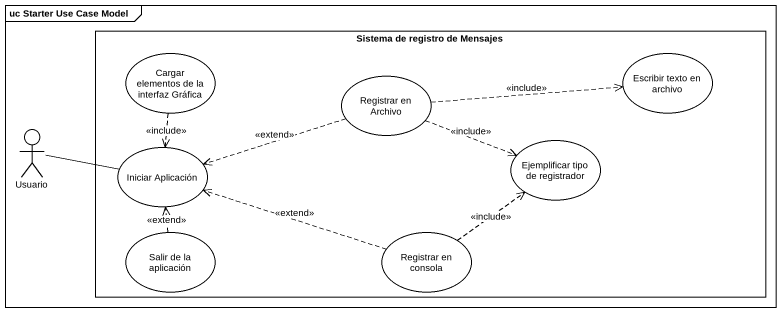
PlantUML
@startuml
mainframe uc Starter Use Case Model
rectangle "Sistema de registro de Mensajes" as Sistema_de_registro_de {
  usecase "Cargar elementos de la interfaz Gráfica" as Cargar_elementos_de_la
  usecase "Escribir texto en archivo" as Escribir_texto_en_archivo
  usecase "Registrar en Archivo" as Registrar_en_Archivo
  usecase "Iniciar Aplicación" as Iniciar_Aplicación
  usecase "Ejemplificar tipo de registrador" as Ejemplificar_tipo_de
  usecase "Salir de la aplicación" as Salir_de_la_aplicación
  usecase "Registrar en consola" as Registrar_en_consola
}
actor Usuario
Cargar_elementos_de_la ..> Iniciar_Aplicación : <<include>>
Registrar_en_Archivo .right.> Escribir_texto_en_archivo : <<include>>
Registrar_en_Archivo .left.> Iniciar_Aplicación : <<extend>>
Registrar_en_Archivo .right.> Ejemplificar_tipo_de : <<include>>
Usuario -right- Iniciar_Aplicación
Salir_de_la_aplicación .up.> Iniciar_Aplicación : <<extend>>
Registrar_en_consola .left.> Iniciar_Aplicación : <<extend>>
Registrar_en_consola .up.> Ejemplificar_tipo_de : <<include>>
@enduml
